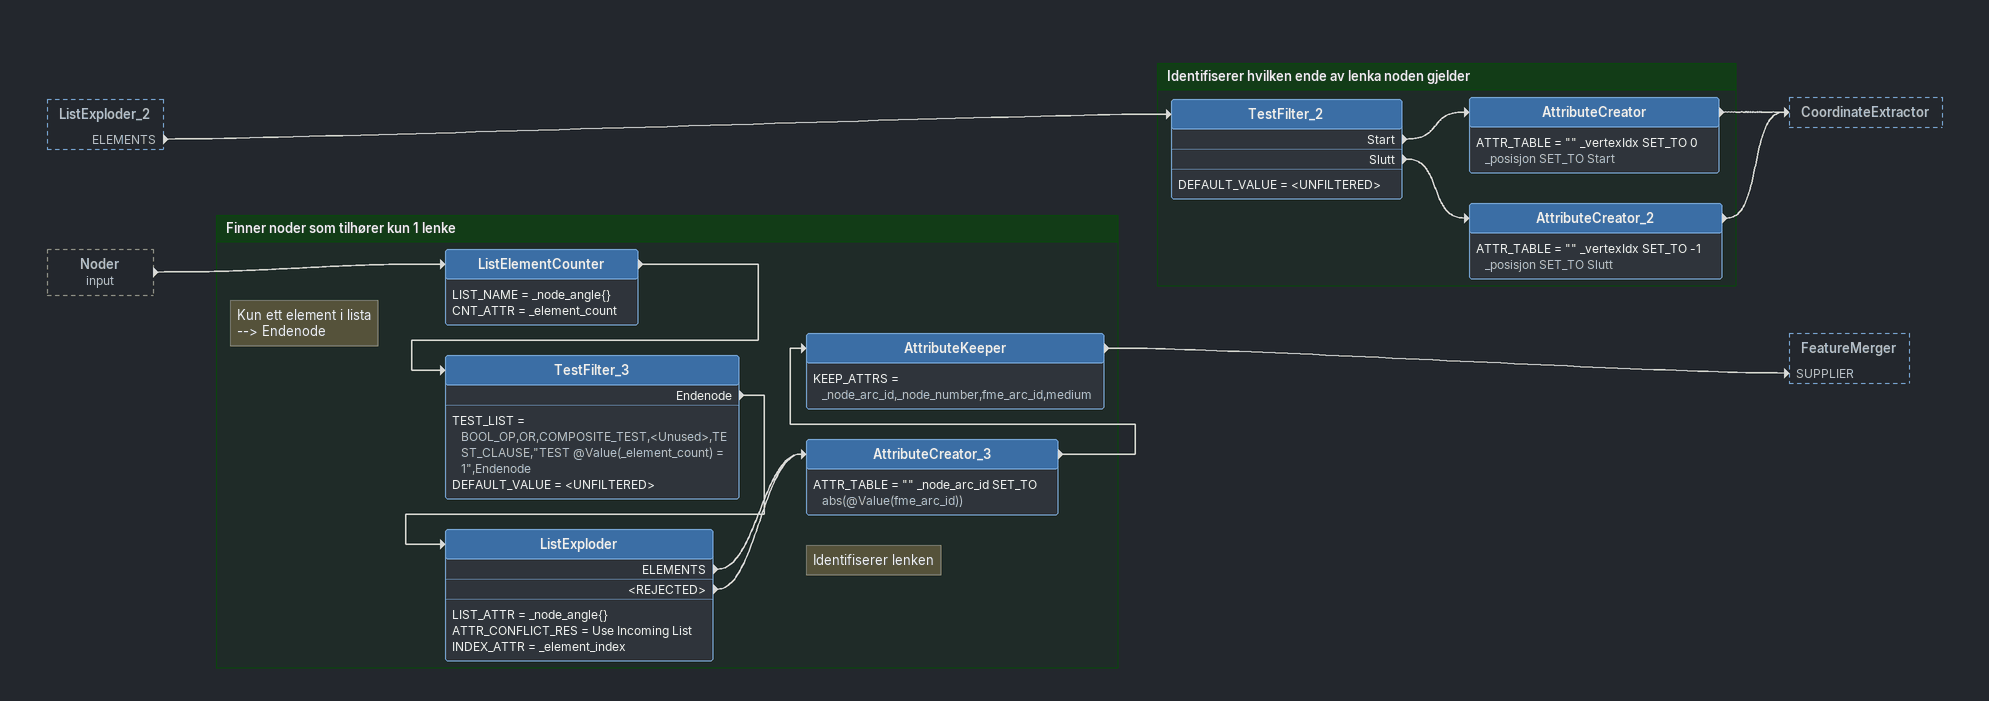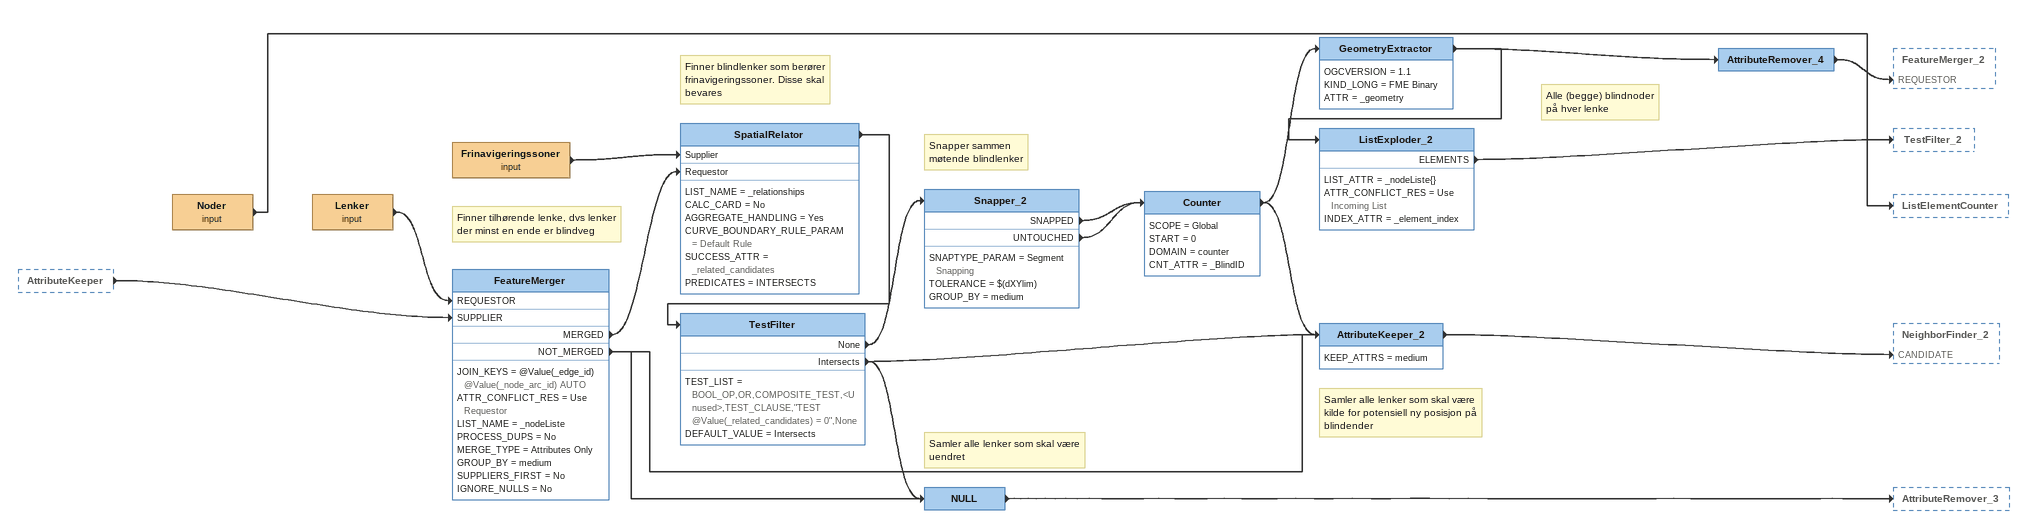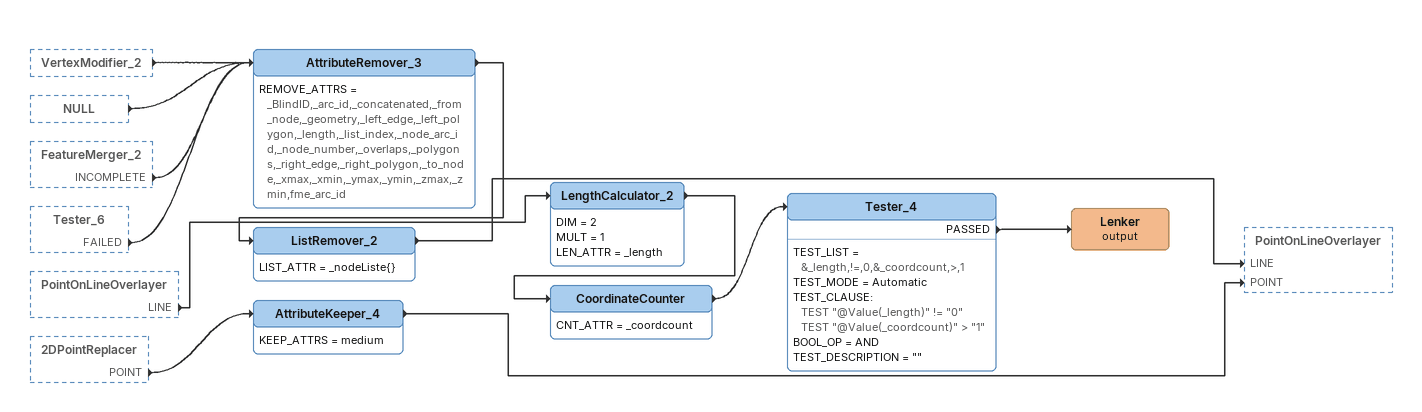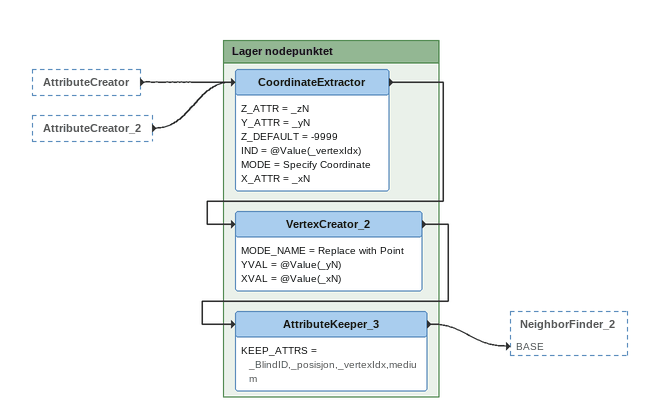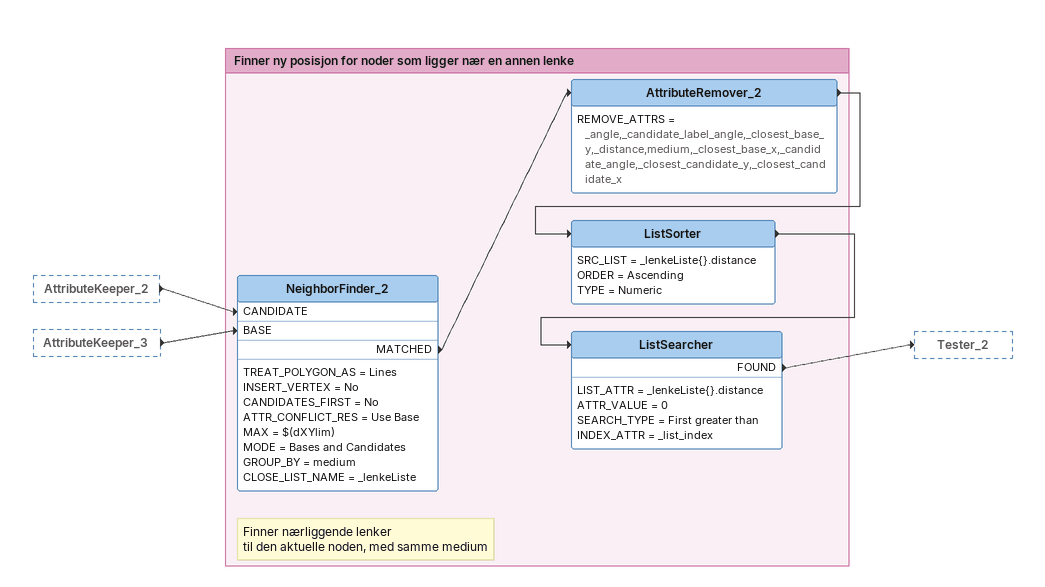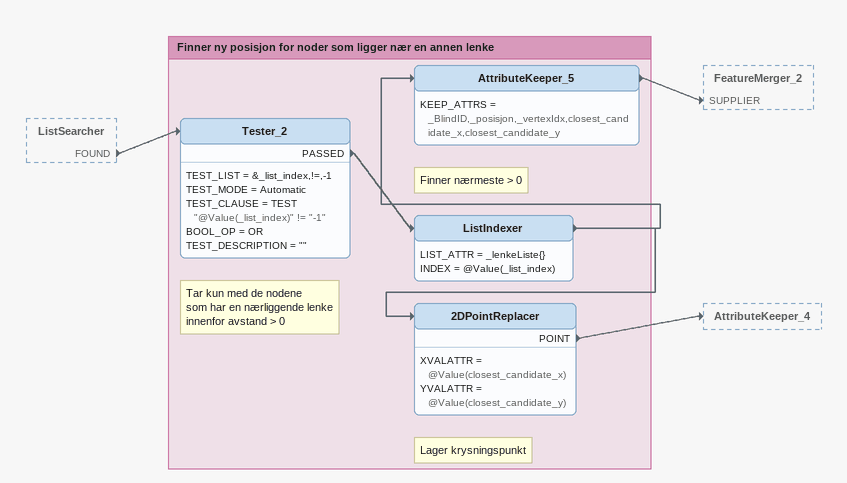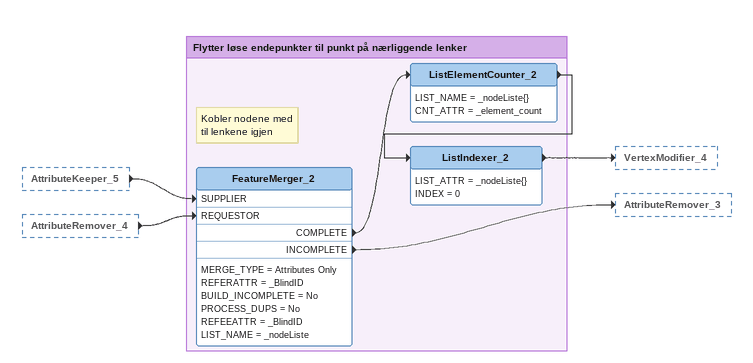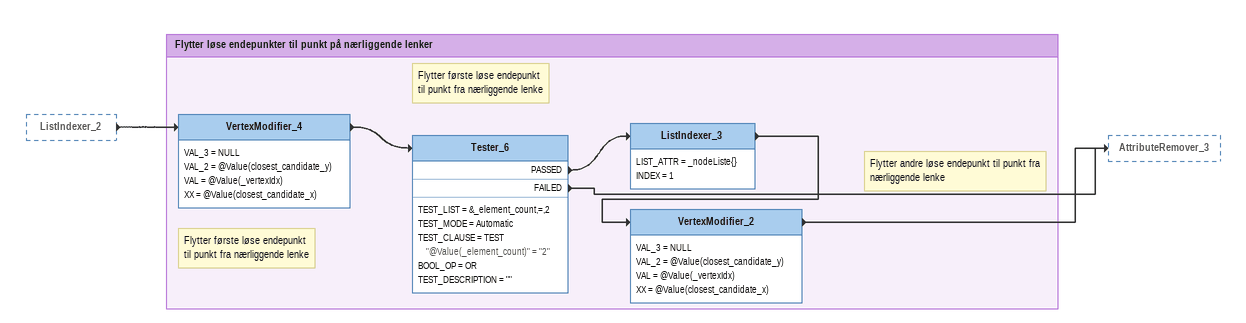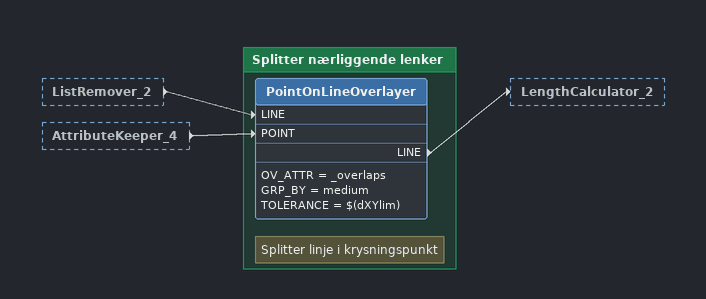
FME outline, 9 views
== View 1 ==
ListExploder_2 [outside]
    ELEMENTS -> TestFilter_2
Noder (input) [outside]
    -> ListElementCounter

Bookmark: Finner noder som tilhører kun 1 lenke
ListElementCounter
    LIST_NAME = _node_angle{}
    CNT_ATTR = _element_count
    -> TestFilter_3
Note: Kun ett element i lista / --> Endenode
TestFilter_3
    TEST_LIST = BOOL_OP,OR,COMPOSITE_TEST,<Unused>,TEST_CLAUSE,"TEST @Value(_element_count) = 1",Endenode
    DEFAULT_VALUE = <UNFILTERED>
    Endenode -> ListExploder
ListExploder
    LIST_ATTR = _node_angle{}
    ATTR_CONFLICT_RES = Use Incoming List
    INDEX_ATTR = _element_index
    ELEMENTS -> AttributeCreator_3
    <REJECTED> -> AttributeCreator_3
Note: Identifiserer lenken
AttributeCreator_3
    ATTR_TABLE = "" _node_arc_id SET_TO abs(@Value(fme_arc_id))
    -> AttributeKeeper
AttributeKeeper
    KEEP_ATTRS = _node_arc_id,_node_number,fme_arc_id,medium
    -> FeatureMerger [SUPPLIER]

Bookmark: Identifiserer hvilken ende av lenka noden gjelder
TestFilter_2
    DEFAULT_VALUE = <UNFILTERED>
    Start -> AttributeCreator
    Slutt -> AttributeCreator_2
AttributeCreator
    ATTR_TABLE = "" _vertexIdx SET_TO 0  _posisjon SET_TO Start
    -> CoordinateExtractor
AttributeCreator_2
    ATTR_TABLE = "" _vertexIdx SET_TO -1  _posisjon SET_TO Slutt
    -> CoordinateExtractor

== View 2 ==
AttributeKeeper [outside]
    -> FeatureMerger [SUPPLIER]
Noder (input)
    -> ListElementCounter
Lenker (input)
    -> FeatureMerger [REQUESTOR]
Note: Finner tilhørende lenke, dvs lenker der minst en ende er blindveg
FeatureMerger
    JOIN_KEYS = @Value(_edge_id) @Value(_node_arc_id) AUTO
    ATTR_CONFLICT_RES = Use Requestor
    LIST_NAME = _nodeListe
    PROCESS_DUPS = No
    MERGE_TYPE = Attributes Only
    GROUP_BY = medium
    SUPPLIERS_FIRST = No
    IGNORE_NULLS = No
    MERGED -> SpatialRelator [Requestor]
    NOT_MERGED -> AttributeKeeper_2
    NOT_MERGED -> NULL
Frinavigeringssoner (input)
    -> SpatialRelator [Supplier]
Note: Finner blindlenker som berører frinavigeringssoner. Disse skal bevares
SpatialRelator
    LIST_NAME = _relationships
    CALC_CARD = No
    AGGREGATE_HANDLING = Yes
    CURVE_BOUNDARY_RULE_PARAM = Default Rule
    SUCCESS_ATTR = _related_candidates
    PREDICATES = INTERSECTS
    -> TestFilter
TestFilter
    TEST_LIST = BOOL_OP,OR,COMPOSITE_TEST,<Unused>,TEST_CLAUSE,"TEST @Value(_related_candidates) = 0",None
    DEFAULT_VALUE = Intersects
    None -> Snapper_2
    Intersects -> AttributeKeeper_2
    Intersects -> NULL
Note: Snapper sammen / møtende blindlenker
Snapper_2
    SNAPTYPE_PARAM = Segment Snapping
    TOLERANCE = $(dXYlim)
    GROUP_BY = medium
    SNAPPED -> Counter
    UNTOUCHED -> Counter
Counter
    SCOPE = Global
    START = 0
    DOMAIN = counter
    CNT_ATTR = _BlindID
    -> AttributeKeeper_2
    -> GeometryExtractor
GeometryExtractor
    OGCVERSION = 1.1
    KIND_LONG = FME Binary
    ATTR = _geometry
    -> ListExploder_2
    -> AttributeRemover_4
AttributeRemover_4
    -> FeatureMerger_2 [REQUESTOR]
Note: Alle (begge) blindnoder / på hver lenke
ListExploder_2
    LIST_ATTR = _nodeListe{}
    ATTR_CONFLICT_RES = Use Incoming List
    INDEX_ATTR = _element_index
    ELEMENTS -> TestFilter_2
Note: Samler alle lenker som skal være kilde for potensiell ny posisjon på blindender
AttributeKeeper_2
    KEEP_ATTRS = medium
    -> NeighborFinder_2 [CANDIDATE]
Note: Samler alle lenker som skal være uendret
NULL
    -> AttributeRemover_3

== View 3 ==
VertexModifier_2 [outside]
    -> AttributeRemover_3
NULL [outside]
    -> AttributeRemover_3
FeatureMerger_2 [outside]
    INCOMPLETE -> AttributeRemover_3
Tester_6 [outside]
    FAILED -> AttributeRemover_3
PointOnLineOverlayer [outside]
    LINE -> LengthCalculator_2
2DPointReplacer [outside]
    POINT -> AttributeKeeper_4
AttributeKeeper_4
    KEEP_ATTRS = medium
    -> PointOnLineOverlayer [POINT]
AttributeRemover_3
    REMOVE_ATTRS = _BlindID,_arc_id,_concatenated,_from_node,_geometry,_left_edge,_left_polygon,_length,_list_index,_node_arc_id,_node_number,_overlaps,_polygons,_right_edge,_right_polygon,_to_node,_xmax,_xmin,_ymax,_ymin,_zmax,_zmin,fme_arc_id
    -> ListRemover_2
ListRemover_2
    LIST_ATTR = _nodeListe{}
    -> PointOnLineOverlayer [LINE]
LengthCalculator_2
    DIM = 2
    MULT = 1
    LEN_ATTR = _length
    -> CoordinateCounter
CoordinateCounter
    CNT_ATTR = _coordcount
    -> Tester_4
Tester_4
    TEST_LIST = &_length,!=,0,&_coordcount,>,1
    TEST_MODE = Automatic
    TEST_CLAUSE:
      TEST "@Value(_length)" != "0"
      TEST "@Value(_coordcount)" > "1"
    BOOL_OP = AND
    TEST_DESCRIPTION = ""
    PASSED -> Lenker (output)
Lenker (output)

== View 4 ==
AttributeCreator [outside]
    -> CoordinateExtractor
AttributeCreator_2 [outside]
    -> CoordinateExtractor

Bookmark: Lager nodepunktet
CoordinateExtractor
    Z_ATTR = _zN
    Y_ATTR = _yN
    Z_DEFAULT = -9999
    IND = @Value(_vertexIdx)
    MODE = Specify Coordinate
    X_ATTR = _xN
    -> VertexCreator_2
VertexCreator_2
    MODE_NAME = Replace with Point
    YVAL = @Value(_yN)
    XVAL = @Value(_xN)
    -> AttributeKeeper_3
AttributeKeeper_3
    KEEP_ATTRS = _BlindID,_posisjon,_vertexIdx,medium
    -> NeighborFinder_2 [BASE]

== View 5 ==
AttributeKeeper_2 [outside]
    -> NeighborFinder_2 [CANDIDATE]
AttributeKeeper_3 [outside]
    -> NeighborFinder_2 [BASE]

Bookmark: Finner ny posisjon for noder som ligger nær en annen lenke
Note: Finner nærliggende lenker / til den aktuelle noden, med samme medium
NeighborFinder_2
    TREAT_POLYGON_AS = Lines
    INSERT_VERTEX = No
    CANDIDATES_FIRST = No
    ATTR_CONFLICT_RES = Use Base
    MAX = $(dXYlim)
    MODE = Bases and Candidates
    GROUP_BY = medium
    CLOSE_LIST_NAME = _lenkeListe
    MATCHED -> AttributeRemover_2
AttributeRemover_2
    REMOVE_ATTRS = _angle,_candidate_label_angle,_closest_base_y,_distance,medium,_closest_base_x,_candidate_angle,_closest_candidate_y,_closest_candidate_x
    -> ListSorter
ListSorter
    SRC_LIST = _lenkeListe{}.distance
    ORDER = Ascending
    TYPE = Numeric
    -> ListSearcher
ListSearcher
    LIST_ATTR = _lenkeListe{}.distance
    ATTR_VALUE = 0
    SEARCH_TYPE = First greater than
    INDEX_ATTR = _list_index
    FOUND -> Tester_2

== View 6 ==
ListSearcher [outside]
    FOUND -> Tester_2

Bookmark: Finner ny posisjon for noder som ligger nær en annen lenke
Note: Tar kun med de nodene / som har en nærliggende lenke / innenfor avstand > 0
Tester_2
    TEST_LIST = &_list_index,!=,-1
    TEST_MODE = Automatic
    TEST_CLAUSE = TEST "@Value(_list_index)" != "-1"
    BOOL_OP = OR
    TEST_DESCRIPTION = ""
    PASSED -> ListIndexer
Note: Finner nærmeste > 0
ListIndexer
    LIST_ATTR = _lenkeListe{}
    INDEX = @Value(_list_index)
    -> 2DPointReplacer
    -> AttributeKeeper_5
AttributeKeeper_5
    KEEP_ATTRS = _BlindID,_posisjon,_vertexIdx,closest_candidate_x,closest_candidate_y
    -> FeatureMerger_2 [SUPPLIER]
Note: Lager krysningspunkt
2DPointReplacer
    XVALATTR = @Value(closest_candidate_x)
    YVALATTR = @Value(closest_candidate_y)
    POINT -> AttributeKeeper_4

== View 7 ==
AttributeKeeper_5 [outside]
    -> FeatureMerger_2 [SUPPLIER]
AttributeRemover_4 [outside]
    -> FeatureMerger_2 [REQUESTOR]

Bookmark: Flytter løse endepunkter til punkt på nærliggende lenker
Note: Kobler nodene med / til lenkene igjen
FeatureMerger_2
    MERGE_TYPE = Attributes Only
    REFERATTR = _BlindID
    BUILD_INCOMPLETE = No
    PROCESS_DUPS = No
    REFEEATTR = _BlindID
    LIST_NAME = _nodeListe
    COMPLETE -> ListElementCounter_2
    INCOMPLETE -> AttributeRemover_3
ListElementCounter_2
    LIST_NAME = _nodeListe{}
    CNT_ATTR = _element_count
    -> ListIndexer_2
ListIndexer_2
    LIST_ATTR = _nodeListe{}
    INDEX = 0
    -> VertexModifier_4

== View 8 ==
ListIndexer_2 [outside]
    -> VertexModifier_4

Bookmark: Flytter løse endepunkter til punkt på nærliggende lenker
Note: Flytter første løse endepunkt / til punkt fra nærliggende lenke
VertexModifier_4
    VAL_3 = NULL
    VAL_2 = @Value(closest_candidate_y)
    VAL = @Value(_vertexIdx)
    XX = @Value(closest_candidate_x)
    -> Tester_6
Note: Flytter første løse endepunkt / til punkt fra nærliggende lenke
Tester_6
    TEST_LIST = &_element_count,=,2
    TEST_MODE = Automatic
    TEST_CLAUSE = TEST "@Value(_element_count)" = "2"
    BOOL_OP = OR
    TEST_DESCRIPTION = ""
    PASSED -> ListIndexer_3
    FAILED -> AttributeRemover_3
ListIndexer_3
    LIST_ATTR = _nodeListe{}
    INDEX = 1
    -> VertexModifier_2
Note: Flytter andre løse endepunkt til punkt fra nærliggende lenke
VertexModifier_2
    VAL_3 = NULL
    VAL_2 = @Value(closest_candidate_y)
    VAL = @Value(_vertexIdx)
    XX = @Value(closest_candidate_x)
    -> AttributeRemover_3

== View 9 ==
ListRemover_2 [outside]
    -> PointOnLineOverlayer [LINE]
AttributeKeeper_4 [outside]
    -> PointOnLineOverlayer [POINT]

Bookmark: Splitter nærliggende lenker
Note: Splitter linje i krysningspunkt
PointOnLineOverlayer
    OV_ATTR = _overlaps
    GRP_BY = medium
    TOLERANCE = $(dXYlim)
    LINE -> LengthCalculator_2
